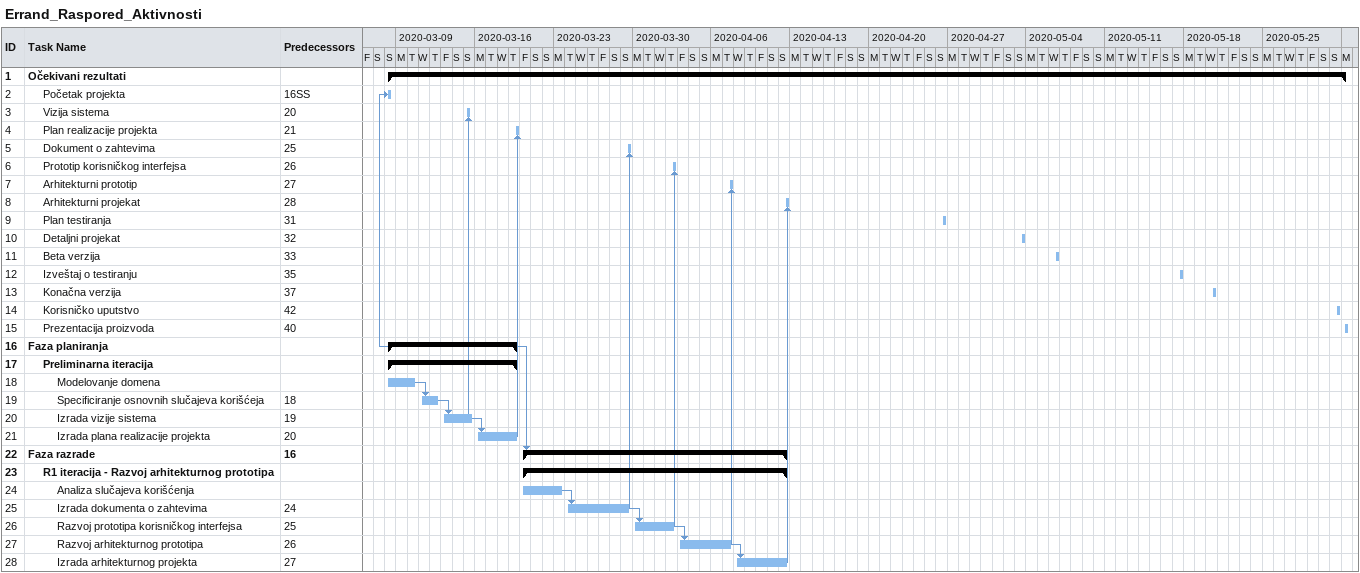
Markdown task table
Errand_Raspored_Aktivnosti

| ID | Level | Task | Start | Finish | Predecessors |
|---|---|---|---|---|---|
| 1 | 1 | **Očekivani rezultati** | 2020-03-08 | 2020-06-01 |  |
| 2 | 2 | Početak projekta | 2020-03-08 | 2020-03-08 | 16SS |
| 3 | 2 | Vizija sistema | 2020-03-15 | 2020-03-15 | 20 |
| 4 | 2 | Plan realizacije projekta | 2020-03-19 | 2020-03-19 | 21 |
| 5 | 2 | Dokument o zahtevima | 2020-03-29 | 2020-03-29 | 25 |
| 6 | 2 | Prototip korisničkog interfejsa | 2020-04-02 | 2020-04-02 | 26 |
| 7 | 2 | Arhitekturni prototip | 2020-04-07 | 2020-04-07 | 27 |
| 8 | 2 | Arhitekturni projekat | 2020-04-12 | 2020-04-12 | 28 |
| 9 | 2 | Plan testiranja | 2020-04-26 | 2020-04-26 | 31 |
| 10 | 2 | Detaljni projekat | 2020-05-03 | 2020-05-03 | 32 |
| 11 | 2 | Beta verzija | 2020-05-06 | 2020-05-06 | 33 |
| 12 | 2 | Izveštaj o testiranju | 2020-05-17 | 2020-05-17 | 35 |
| 13 | 2 | Konačna verzija | 2020-05-20 | 2020-05-20 | 37 |
| 14 | 2 | Korisničko uputstvo | 2020-05-31 | 2020-05-31 | 42 |
| 15 | 2 | Prezentacija proizvoda | 2020-06-01 | 2020-06-01 | 40 |
| 16 | 1 | **Faza planiranja** | 2020-03-08 | 2020-03-19 |  |
| 17 | 2 | **Preliminarna iteracija** | 2020-03-08 | 2020-03-19 |  |
| 18 | 3 | Modelovanje domena | 2020-03-08 | 2020-03-10 |  |
| 19 | 3 | Specificiranje osnovnih slučajeva korišćeja | 2020-03-11 | 2020-03-12 | 18 |
| 20 | 3 | Izrada vizije sistema | 2020-03-13 | 2020-03-15 | 19 |
| 21 | 3 | Izrada plana realizacije projekta | 2020-03-16 | 2020-03-19 | 20 |
| 22 | 1 | **Faza razrade** | 2020-03-20 | 2020-04-12 | 16 |
| 23 | 2 | **R1 iteracija - Razvoj arhitekturnog prototipa** | 2020-03-20 | 2020-04-12 |  |
| 24 | 3 | Analiza slučajeva korišćenja | 2020-03-20 | 2020-03-23 |  |
| 25 | 3 | Izrada dokumenta o zahtevima | 2020-03-24 | 2020-03-29 | 24 |
| 26 | 3 | Razvoj prototipa korisničkog interfejsa | 2020-03-30 | 2020-04-02 | 25 |
| 27 | 3 | Razvoj arhitekturnog prototipa | 2020-04-03 | 2020-04-07 | 26 |
| 28 | 3 | Izrada arhitekturnog projekta | 2020-04-08 | 2020-04-12 | 27 |
